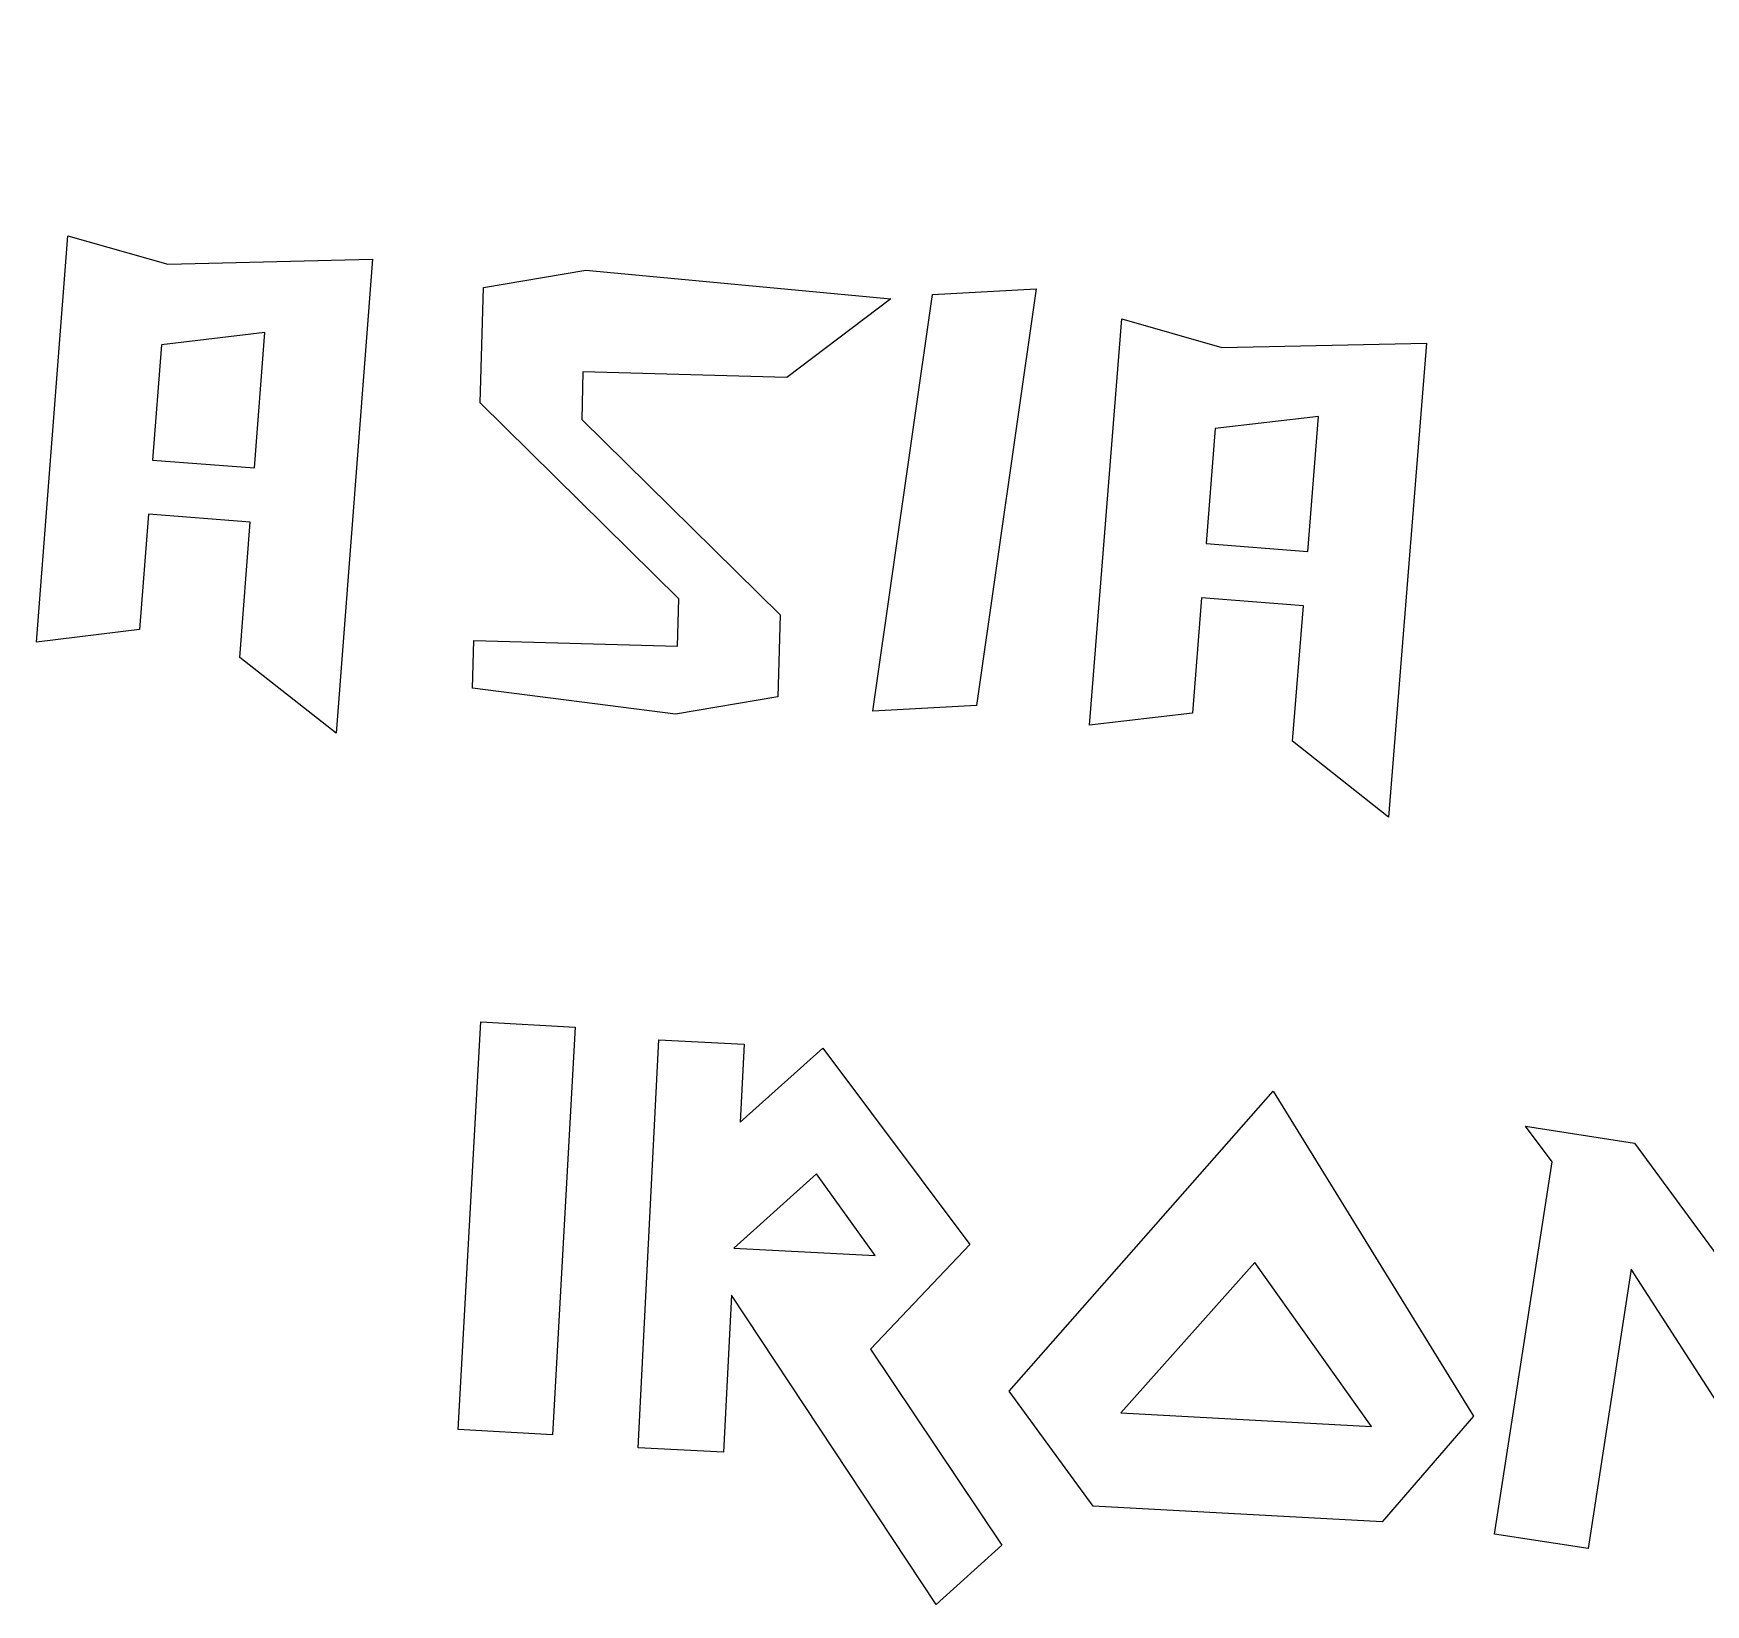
# Model space of a CAD drawing. Extents: x 7.4 to 31.4, y 13.7 to 28.6.
# Drawn here: x 19.768 to 22.539, y 23.423 to 26.027 of the extents above; entities that cross this region are included whole.
import ezdxf

# ---------------------------------------------------------------- set-up
doc = ezdxf.new("R2010")
doc.units = 0
doc.header["$MEASUREMENT"] = 0
doc.layers.add('APS_GEOMETRY', color=7, linetype='Continuous')

msp = doc.modelspace()

# ---------------------------------------------------------------- linework, layer by layer
at = {"layer": 'APS_GEOMETRY'}
for p, q in [((19.773017, 25.018317), (19.824808, 25.691603)), ((19.824808, 25.691603), (19.99038, 25.6447)), ((19.99038, 25.6447), (20.329909, 25.652749)), ((20.329909, 25.652749), (20.269479, 24.867158)), ((20.513811, 25.605616), (20.683353, 25.634465)), ((20.683353, 25.634465), (21.188829, 25.586981)), ((20.508534, 25.414472), (20.513811, 25.605616)), ((21.188829, 25.586981), (21.016482, 25.456522)), ((21.159307, 24.903514), (21.257991, 25.594302)), ((21.257991, 25.594302), (21.429717, 25.603627)), ((21.429717, 25.603627), (21.331033, 24.912838)), ((21.517952, 24.880672), (21.571802, 25.553796)), ((21.571802, 25.553796), (21.737229, 25.506387)), ((20.151358, 25.53092), (19.980062, 25.510567)), ((20.134122, 25.306856), (20.151358, 25.53092)), ((19.980062, 25.510567), (19.96539, 25.319836)), ((21.737229, 25.506387), (22.076782, 25.513397)), ((22.076782, 25.513397), (22.01395, 24.727995)), ((20.678698, 25.465848), (20.676519, 25.38692)), ((21.016482, 25.456522), (20.678698, 25.465848)), ((20.837614, 25.08989), (20.508534, 25.414472)), ((20.676519, 25.38692), (21.00562, 25.063094)), ((21.897859, 25.392115), (21.726501, 25.372286)), ((21.879938, 25.168105), (21.897859, 25.392115)), ((21.726501, 25.372286), (21.711246, 25.1816)), ((19.96539, 25.319836), (20.134122, 25.306856)), ((19.958479, 25.229991), (19.943772, 25.038798)), ((20.127211, 25.217012), (19.958479, 25.229991)), ((20.109933, 24.992401), (20.127211, 25.217012)), ((21.711246, 25.1816), (21.879938, 25.168105)), ((20.835446, 25.011349), (20.837614, 25.08989)), ((21.704061, 25.091777), (21.688769, 24.90063)), ((21.872752, 25.078282), (21.704061, 25.091777)), ((21.00562, 25.063094), (21.001882, 24.92768)), ((21.854788, 24.853725), (21.872752, 25.078282)), ((19.943772, 25.038798), (19.773017, 25.018317)), ((20.495479, 24.941583), (20.497663, 25.020674)), ((20.497663, 25.020674), (20.835446, 25.011349)), ((20.269479, 24.867158), (20.109933, 24.992401)), ((20.831788, 24.89877), (20.495479, 24.941583)), ((21.001882, 24.92768), (20.831788, 24.89877)), ((21.331033, 24.912838), (21.159307, 24.903514)), ((21.688769, 24.90063), (21.517952, 24.880672)), ((22.01395, 24.727995), (21.854788, 24.853725)), ((20.471711, 23.71329), (20.50966, 24.3891)), ((20.50966, 24.3891), (20.665977, 24.380322)), ((20.665977, 24.380322), (20.628027, 23.704512)), ((20.770225, 23.682894), (20.804673, 24.358892)), ((20.804673, 24.358892), (20.946052, 24.351687)), ((20.946052, 24.351687), (20.939468, 24.22248)), ((20.939468, 24.22248), (21.076196, 24.345056)), ((21.076196, 24.345056), (21.319662, 24.02013)), ((21.385126, 23.776983), (21.8223, 24.273872)), ((21.8223, 24.273872), (22.154625, 23.735344)), ((22.285029, 24.156956), (22.241009, 24.21586)), ((22.241009, 24.21586), (22.421677, 24.187938)), ((22.421677, 24.187938), (22.617504, 23.920515)), ((22.189652, 23.539835), (22.285029, 24.156956)), ((21.065604, 24.1372), (20.928828, 24.013689)), ((21.1629, 24.001761), (21.065604, 24.1372)), ((20.928828, 24.013689), (21.1629, 24.001761)), ((21.319662, 24.02013), (21.154986, 23.846469)), ((21.79191, 23.989865), (21.570007, 23.740867)), ((21.985649, 23.718375), (21.79191, 23.989865)), ((22.415974, 23.979172), (22.344378, 23.515922)), ((22.585821, 23.715512), (22.415974, 23.979172)), ((20.924868, 23.935977), (20.911604, 23.67569)), ((21.263903, 23.423292), (20.924868, 23.935977)), ((21.154986, 23.846469), (21.373125, 23.521895)), ((21.524102, 23.586559), (21.385126, 23.776983)), ((21.570007, 23.740867), (21.985649, 23.718375)), ((22.154625, 23.735344), (22.003401, 23.560623)), ((20.628027, 23.704512), (20.471711, 23.71329)), ((20.911604, 23.67569), (20.770225, 23.682894)), ((22.003401, 23.560623), (21.524102, 23.586559)), ((22.344378, 23.515922), (22.189652, 23.539835)), ((21.373125, 23.521895), (21.263903, 23.423292))]:
    msp.add_line(p, q, dxfattribs=at)
msp.add_arc((19.495545, 4.630207), 24, 61.299397, 119.092201, dxfattribs=at)

doc.saveas('drawing.dxf')
